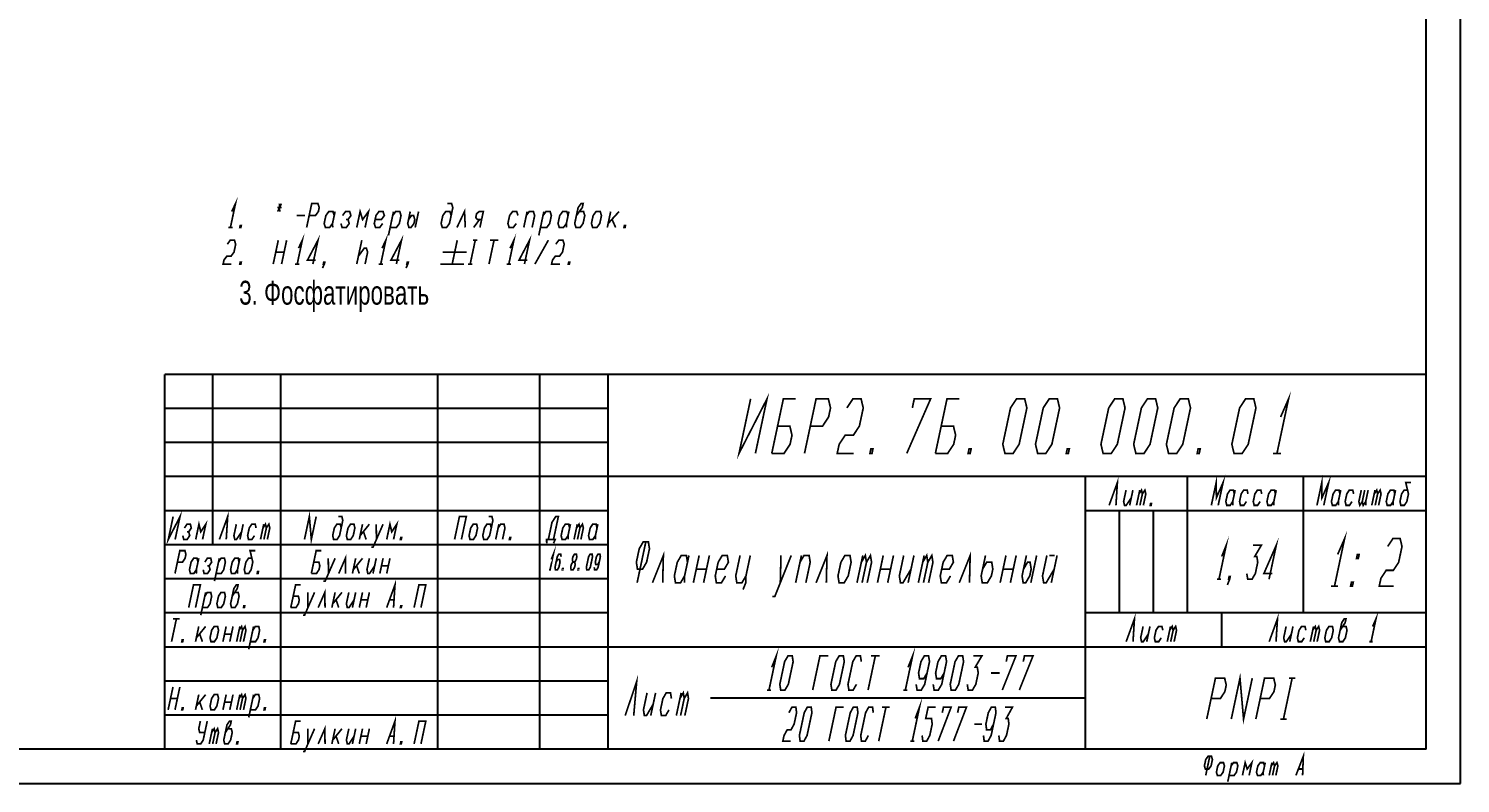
# Model space of a CAD drawing. Header units: millimetres. Extents: x 0 to 420, y 0 to 297.
# Drawn here: x 210 to 420, y 0 to 110.7 of the extents above; entities that cross this region are included whole.
import ezdxf

# ---------------------------------------------------------------- set-up
doc = ezdxf.new("R2010")
doc.units = ezdxf.units.MM
doc.header["$LTSCALE"] = 23.1
doc.layers.get('0').update_dxf_attribs({"linetype": 'CONTINUOUS'})
doc.styles.get("Standard").update_dxf_attribs({"font": 'txt', "width": 0.7})

msp = doc.modelspace()

# ---------------------------------------------------------------- linework, layer by layer
at = {"color": 7, "linetype": 'Continuous'}
for p, q in [((420, 0), (420, 297)), ((415, 5), (415, 292)), ((415, 60), (230, 60)), ((230, 5), (230, 60)), ((237, 35), (237, 60)), ((247, 5), (247, 60)), ((270, 5), (270, 60)), ((285, 5), (285, 60)), ((295, 5), (295, 60)), ((415, 5), (415, 60)), ((295, 55), (230, 55)), ((295, 50), (230, 50)), ((415, 45), (230, 45)), ((365, 5), (365, 45)), ((380, 25), (380, 45)), ((397, 25), (397, 45)), ((295, 40), (230, 40)), ((415, 40), (365, 40)), ((370, 25), (370, 40)), ((375, 25), (375, 40)), ((295, 35), (230, 35)), ((295, 30), (230, 30)), ((295, 25), (230, 25)), ((415, 25), (365, 25)), ((385, 20), (385, 25)), ((415, 20), (230, 20)), ((295, 15), (230, 15)), ((365, 12.5), (310, 12.5)), ((295, 10), (230, 10)), ((415, 5), (20, 5)), ((415, 5), (230, 5)), ((0, 0), (420, 0))]:
    msp.add_line(p, q, dxfattribs=at)
at = {"color": 2, "linetype": 'Continuous', "const_width": 0.25}
for points in [[(239.7862903, 83.8837152), (240.3405139, 85.050379), (239.5965674, 81.5503876)], [(246.4946521, 84.4670471), (247.1071436, 84.4670471)], [(247.0780225, 85.050379), (246.5237988, 83.8837152)], [(246.7717639, 85.050379), (246.8300317, 83.8837152)], [(250.7747095, 81.5503876), (251.518656, 85.050379), (252.437406, 85.050379), (252.6196436, 84.4670471), (252.4956738, 83.8837152), (252.0654199, 83.3003833), (251.1466699, 83.3003833)], [(254.8216699, 83.3003833), (254.6394067, 83.8837152), (254.0269153, 83.8837152), (253.5966614, 83.3003833), (253.3486963, 82.1337195), (253.5309595, 81.5503876), (254.1434509, 81.5503876), (254.5736792, 82.1337195)], [(254.9456653, 83.8837152), (254.5736792, 82.1337195), (254.6028259, 81.5503876)], [(255.7986877, 82.1337195), (255.9809509, 81.5503876), (256.5934424, 81.5503876), (257.0236963, 82.1337195), (256.8414331, 82.7170514), (257.2716614, 83.3003833), (257.0894238, 83.8837152), (256.4769067, 83.8837152), (256.0466785, 83.3003833)], [(258.1247095, 81.5503876), (258.6206653, 83.8837152), (258.9851917, 82.7170514), (259.8456738, 83.8837152), (259.3496924, 81.5503876)], [(260.8226917, 82.7170514), (261.7414417, 82.7170514), (262.1716699, 83.3003833), (261.9894067, 83.8837152), (261.3769153, 83.8837152), (260.9466614, 83.3003833), (260.6986963, 82.1337195), (260.8809595, 81.5503876), (261.4934509, 81.5503876), (261.9236792, 82.1337195)], [(262.7767273, 80.3837109), (263.5206738, 83.8837152)], [(263.0246924, 81.5503876), (263.9434424, 81.5503876), (264.3736963, 82.1337195), (264.6216614, 83.3003833), (264.4394238, 83.8837152), (263.8269067, 83.8837152), (263.3966785, 83.3003833)], [(265.9706653, 83.8837152), (265.5986792, 82.1337195), (265.7809424, 81.5503876), (266.0872009, 81.5503876), (266.5174292, 82.1337195), (266.6414246, 82.7170514), (266.4591614, 83.3003833), (266.1529285, 83.3003833), (265.7226746, 82.7170514)], [(267.1956738, 83.8837152), (266.6996924, 81.5503876)], [(271.9716614, 83.3003833), (271.7894238, 83.8837152), (271.1769067, 83.8837152), (270.7466785, 83.3003833), (270.4986877, 82.1337195), (270.6809509, 81.5503876), (271.2934424, 81.5503876), (271.7236963, 82.1337195), (272.2196521, 84.4670471), (272.0373889, 85.050379), (271.4248975, 85.050379)], [(272.8247095, 81.5503876), (273.9331567, 83.8837152), (274.0496924, 81.5503876)], [(276.1934509, 81.5503876), (276.6894067, 83.8837152), (276.0769153, 83.8837152), (275.7086719, 83.5920428), (275.5846765, 83.0087109), (275.8289246, 82.7170514), (276.4414417, 82.7170514)], [(281.7716785, 83.3003833), (281.5894153, 83.8837152), (280.9769238, 83.8837152), (280.5466699, 83.3003833), (280.2986792, 82.1337195), (280.4809424, 81.5503876), (281.0934595, 81.5503876), (281.5236877, 82.1337195)], [(282.6247009, 81.5503876), (283.1206567, 83.8837152)], [(282.9966614, 83.3003833), (283.4269153, 83.8837152), (284.0394067, 83.8837152), (284.2216699, 83.3003833), (283.8497095, 81.5503876)], [(284.8267273, 80.3837109), (285.5706738, 83.8837152)], [(285.0746924, 81.5503876), (285.9934424, 81.5503876), (286.4236963, 82.1337195), (286.6716614, 83.3003833), (286.4894238, 83.8837152), (285.8769067, 83.8837152), (285.4466785, 83.3003833)], [(289.1216785, 83.3003833), (288.9394153, 83.8837152), (288.3269238, 83.8837152), (287.8966699, 83.3003833), (287.6486792, 82.1337195), (287.8309424, 81.5503876), (288.4434595, 81.5503876), (288.8736877, 82.1337195)], [(289.2456738, 83.8837152), (288.8736877, 82.1337195), (288.9028345, 81.5503876)], [(290.3466614, 83.3003833), (291.2071436, 84.4670471), (291.3311389, 85.050379), (291.024906, 85.050379), (290.5946521, 84.4670471), (290.0986963, 82.1337195), (290.2809595, 81.5503876), (290.8934509, 81.5503876), (291.3236792, 82.1337195), (291.5716699, 83.3003833), (291.3894067, 83.8837152), (290.7769153, 83.8837152)], [(292.5486877, 82.1337195), (292.7309509, 81.5503876), (293.3434424, 81.5503876), (293.7736963, 82.1337195), (294.0216614, 83.3003833), (293.8394238, 83.8837152), (293.2269067, 83.8837152), (292.7966785, 83.3003833), (292.5486877, 82.1337195)], [(295.3706653, 83.8837152), (294.8747095, 81.5503876)], [(294.9986792, 82.1337195), (296.5956738, 83.8837152)], [(241.1278345, 81.5503876), (240.9746924, 81.5503876), (241.0367029, 81.8420471), (241.1898193, 81.8420471), (241.1278345, 81.5503876)], [(249.3091699, 83.3003833), (250.5341785, 83.3003833)], [(256.5351746, 82.7170514), (256.8414331, 82.7170514)], [(275.2747009, 81.5503876), (276.1351831, 82.7170514)], [(295.5820496, 82.7170514), (296.0996924, 81.5503876)], [(297.4778174, 81.5503876), (297.3247009, 81.5503876), (297.3866858, 81.8420471), (297.5398279, 81.8420471), (297.4778174, 81.5503876)], [(239.1446521, 79.0997552), (239.574906, 79.6831), (240.1873975, 79.6831), (240.3696606, 79.0997552), (240.1216699, 77.9330914), (239.6914417, 77.3497595), (239.0789246, 77.3497595), (238.6486963, 76.7664276), (238.5247009, 76.1830957), (239.7497095, 76.1830957)], [(239.2903345, 81.5503876), (239.9028259, 81.5503876)], [(245.8747009, 76.1830957), (246.6186475, 79.6831)], [(247.843656, 79.6831), (247.0997095, 76.1830957)], [(249.5862817, 78.5164297), (250.140531, 79.6831), (249.3965845, 76.1830957)], [(251.6934595, 76.1830957), (252.437406, 79.6831), (250.8986792, 76.7664276), (252.1236877, 76.7664276)], [(258.868656, 79.6831), (258.1247095, 76.1830957)], [(261.8362903, 78.5164297), (262.3905139, 79.6831), (261.6465674, 76.1830957)], [(263.9434424, 76.1830957), (264.6873889, 79.6831), (263.1486877, 76.7664276), (264.3736963, 76.7664276)], [(272.8686475, 79.6831), (272.1247009, 76.1830957)], [(275.5082336, 79.6831), (274.7642871, 76.1830957)], [(275.2019751, 79.6831), (275.8144922, 79.6831)], [(278.2644836, 79.6831), (277.5205371, 76.1830957)], [(277.6519922, 79.6831), (278.8769751, 79.6831)], [(280.6196265, 78.5164297), (281.1738501, 79.6831), (280.4299036, 76.1830957)], [(282.7267786, 76.1830957), (283.4707251, 79.6831), (281.9320239, 76.7664276), (283.1570325, 76.7664276)], [(284.25802, 76.1830957), (286.2269751, 79.6831)], [(287.3279883, 79.0997552), (287.7582422, 79.6831), (288.3707336, 79.6831), (288.5529968, 79.0997552), (288.3050061, 77.9330914), (287.8747522, 77.3497595), (287.2622607, 77.3497595), (286.8320325, 76.7664276), (286.7080371, 76.1830957), (287.93302, 76.1830957)], [(246.2466614, 77.9330914), (247.4716699, 77.9330914)], [(258.3726746, 77.3497595), (259.2331567, 78.5164297), (259.5394153, 78.5164297), (259.7216785, 77.9330914), (259.3496924, 76.1830957)], [(270.7466785, 77.9330914), (274.2466699, 77.9330914)], [(241.1278345, 76.1830957), (240.9746924, 76.1830957), (241.0367029, 76.4747617), (241.1898193, 76.4747617), (241.1278345, 76.1830957)], [(249.0903259, 76.1830957), (249.7028174, 76.1830957)], [(253.3778174, 76.1830957), (253.2247009, 76.1830957), (253.2866858, 76.4747617), (253.4398279, 76.4747617), (253.3778174, 76.1830957), (253.1007056, 75.5997638)], [(261.3403345, 76.1830957), (261.9528259, 76.1830957)], [(265.6278259, 76.1830957), (265.4747095, 76.1830957), (265.5366943, 76.4747617), (265.6898108, 76.4747617), (265.6278259, 76.1830957), (265.3507141, 75.5997638)], [(270.3746924, 76.1830957), (273.8747095, 76.1830957)], [(274.4580286, 76.1830957), (275.07052, 76.1830957)], [(280.123645, 76.1830957), (280.7361621, 76.1830957)], [(289.311145, 76.1830957), (289.1580286, 76.1830957), (289.2200391, 76.4747617), (289.3731555, 76.4747617), (289.311145, 76.1830957)], [(315.9004468, 56.4106357), (314.1999902, 48.4106406), (318.3004504, 56.4106357), (316.5999939, 48.4106406)], [(393.6336438, 53.7439728), (394.8004614, 56.4106357), (393.1000049, 48.4106406)], [(318.9999976, 48.4106406), (320.7004541, 56.4106357), (322.5004504, 56.4106357)], [(323.8000049, 48.4106406), (325.5004614, 56.4106357), (327.3004578, 56.4106357), (327.6170471, 55.0773074), (327.3336292, 53.7439728), (326.4502295, 52.4106381), (324.6502332, 52.4106381)], [(330.0170508, 55.0773074), (330.9004504, 56.4106357), (332.1004651, 56.4106357), (332.4170544, 55.0773074), (331.8502185, 52.4106381), (330.9668188, 51.0773035), (329.7668298, 51.0773035), (328.8834045, 49.7439688), (328.6000122, 48.4106406), (330.9999902, 48.4106406)], [(338.8000085, 48.4106406), (342.3004614, 56.4106357), (339.9004578, 56.4106357), (339.6170398, 55.0773074)], [(343.0000085, 48.4106406), (344.7004651, 56.4106357), (346.5004614, 56.4106357)], [(353.2000049, 48.4106406), (352.8834155, 49.7439688), (354.0170361, 55.0773074), (354.9004614, 56.4106357), (356.1004504, 56.4106357), (356.4170398, 55.0773074), (355.2834192, 49.7439688), (354.3999939, 48.4106406), (353.2000049, 48.4106406)], [(358.0000122, 48.4106406), (357.6833972, 49.7439688), (358.8170435, 55.0773074), (359.7004431, 56.4106357), (360.9004578, 56.4106357), (361.2170471, 55.0773074), (360.0834009, 49.7439688), (359.2000012, 48.4106406), (358.0000122, 48.4106406)], [(367.6000012, 48.4106406), (367.2834119, 49.7439688), (368.4170325, 55.0773074), (369.3004578, 56.4106357), (370.5004468, 56.4106357), (370.8170361, 55.0773074), (369.6834155, 49.7439688), (368.7999902, 48.4106406), (367.6000012, 48.4106406)], [(372.4000085, 48.4106406), (372.0834192, 49.7439688), (373.2170398, 55.0773074), (374.1004651, 56.4106357), (375.3004541, 56.4106357), (375.6170435, 55.0773074), (374.4833972, 49.7439688), (373.5999976, 48.4106406), (372.4000085, 48.4106406)], [(377.1999902, 48.4106406), (376.8834009, 49.7439688), (378.0170471, 55.0773074), (378.9004468, 56.4106357), (380.1004614, 56.4106357), (380.4170508, 55.0773074), (379.2834045, 49.7439688), (378.4000049, 48.4106406), (377.1999902, 48.4106406)], [(386.8000049, 48.4106406), (386.4834155, 49.7439688), (387.6170361, 55.0773074), (388.5004614, 56.4106357), (389.7004504, 56.4106357), (390.0170398, 55.0773074), (388.8834192, 49.7439688), (387.9999939, 48.4106406), (386.8000049, 48.4106406)], [(318.9999976, 48.4106406), (320.7999939, 48.4106406), (321.6834192, 49.7439688), (321.9668115, 51.0773035), (321.6502222, 52.4106381), (319.8502258, 52.4106381)], [(343.0000085, 48.4106406), (344.8000049, 48.4106406), (345.6834045, 49.7439688), (345.9668225, 51.0773035), (345.6502332, 52.4106381), (343.8502368, 52.4106381)], [(333.6999976, 48.4106406), (333.3999939, 48.4106406), (333.5417029, 49.0773047), (333.8417065, 49.0773047), (333.6999976, 48.4106406)], [(348.0999939, 48.4106406), (347.7999902, 48.4106406), (347.9416992, 49.0773047), (348.2417029, 49.0773047), (348.0999939, 48.4106406)], [(362.4999902, 48.4106406), (362.2000122, 48.4106406), (362.3416956, 49.0773047), (362.6416992, 49.0773047), (362.4999902, 48.4106406)], [(381.6999939, 48.4106406), (381.3999902, 48.4106406), (381.5416992, 49.0773047), (381.8417029, 49.0773047), (381.6999939, 48.4106406)], [(392.4999976, 48.4106406), (393.7000122, 48.4106406)], [(368.4799915, 40.787579), (369.6945667, 44.1375815), (369.4850024, 40.787579)], [(383.4749963, 40.787579), (384.1870532, 44.1375815), (384.2148669, 41.9042487), (385.1920642, 44.1375815), (384.4800073, 40.787579)], [(398.9650085, 40.787579), (399.6770654, 44.1375815), (399.7048535, 41.9042487), (400.6820764, 44.1375815), (399.9699939, 40.787579)], [(412.2534558, 43.0209119), (411.7509631, 43.0209119), (411.3810278, 42.4625803), (411.1436755, 41.3459106), (411.2762585, 40.787579), (411.7787512, 40.787579), (412.1486865, 41.3459106), (412.3860388, 42.4625803), (411.9883154, 44.1375815), (412.7420544, 44.1375815)], [(370.964718, 43.0209119), (370.6086768, 41.3459106), (370.7412598, 40.787579), (370.9925061, 40.787579), (371.7323511, 41.9042487)], [(371.9697034, 43.0209119), (371.4949988, 40.787579)], [(372.5000098, 40.787579), (372.9747144, 43.0209119)], [(372.8560254, 42.4625803), (373.2259607, 43.0209119), (373.3585437, 42.4625803), (373.0025024, 40.787579)], [(373.3585437, 42.4625803), (373.7284534, 43.0209119), (373.8610364, 42.4625803), (373.5049951, 40.787579)], [(386.8460449, 42.4625803), (386.7134619, 43.0209119), (386.2109692, 43.0209119), (385.8410339, 42.4625803), (385.6036816, 41.3459106), (385.736239, 40.787579), (386.2387573, 40.787579), (386.608667, 41.3459106)], [(386.9647083, 43.0209119), (386.608667, 41.3459106), (386.615614, 40.787579)], [(388.8560413, 42.4625803), (388.7234583, 43.0209119), (388.2209656, 43.0209119), (387.8510303, 42.4625803), (387.613678, 41.3459106), (387.746261, 40.787579), (388.2487537, 40.787579), (388.618689, 41.3459106)], [(390.8660376, 42.4625803), (390.7334546, 43.0209119), (390.2309619, 43.0209119), (389.8610266, 42.4625803), (389.6236743, 41.3459106), (389.7562573, 40.787579), (390.25875, 40.787579), (390.6286853, 41.3459106)], [(392.8760339, 42.4625803), (392.7434509, 43.0209119), (392.2409583, 43.0209119), (391.8710229, 42.4625803), (391.6336707, 41.3459106), (391.7662537, 40.787579), (392.2687463, 40.787579), (392.6386816, 41.3459106)], [(392.9946973, 43.0209119), (392.6386816, 41.3459106), (392.6456287, 40.787579)], [(402.3360315, 42.4625803), (402.2034485, 43.0209119), (401.7009558, 43.0209119), (401.3310205, 42.4625803), (401.0936682, 41.3459106), (401.2262512, 40.787579), (401.7287439, 40.787579), (402.0986792, 41.3459106)], [(402.4547205, 43.0209119), (402.0986792, 41.3459106), (402.1056262, 40.787579)], [(404.3460278, 42.4625803), (404.2134705, 43.0209119), (403.7109521, 43.0209119), (403.3410425, 42.4625803), (403.1036902, 41.3459106), (403.2362476, 40.787579), (403.7387402, 40.787579), (404.1086755, 41.3459106)], [(405.4697021, 43.0209119), (405.1136865, 41.3459106), (405.2462439, 40.787579), (405.6161792, 41.3459106), (405.7487622, 40.787579), (406.1186719, 41.3459106), (406.4747131, 43.0209119)], [(405.9722205, 43.0209119), (405.6161792, 41.3459106)], [(407.0049939, 40.787579), (407.4796985, 43.0209119)], [(407.3610352, 42.4625803), (407.7309705, 43.0209119), (407.8635278, 42.4625803), (407.5075122, 40.787579)], [(407.8635278, 42.4625803), (408.2334631, 43.0209119), (408.3660205, 42.4625803), (408.0100049, 40.787579)], [(410.3760425, 42.4625803), (410.2434595, 43.0209119), (409.7409668, 43.0209119), (409.3710315, 42.4625803), (409.1336792, 41.3459106), (409.2662622, 40.787579), (409.7687549, 40.787579), (410.1386902, 41.3459106)], [(410.4947058, 43.0209119), (410.1386902, 41.3459106), (410.1456372, 40.787579)], [(231.1970544, 39.1375781), (230.4849976, 35.7875821), (232.2020654, 39.1375781), (231.4900085, 35.7875821)], [(237.9799878, 35.7875821), (239.194563, 39.1375781), (238.9849988, 35.7875821)], [(250.4599915, 35.7875821), (251.172074, 39.1375781), (251.4650024, 35.7875821), (252.1770593, 39.1375781)], [(374.6356165, 40.787579), (374.5100061, 40.787579), (374.5693506, 41.066748), (374.6949609, 41.066748), (374.6356165, 40.787579)], [(406.1186719, 41.3459106), (406.1256189, 40.787579)], [(232.6136829, 36.3459137), (232.7462402, 35.7875821), (233.2487585, 35.7875821), (233.6186682, 36.3459137), (233.4861108, 36.9042453), (233.8560205, 37.4625769), (233.7234631, 38.0209149), (233.2209705, 38.0209149), (232.8510352, 37.4625769)], [(234.5049902, 35.7875821), (234.9797205, 38.0209149), (235.2448608, 36.9042453), (235.9847058, 38.0209149), (235.5100012, 35.7875821)], [(240.4647144, 38.0209149), (240.1086731, 36.3459137), (240.2412561, 35.7875821), (240.4925024, 35.7875821), (241.2323474, 36.9042453)], [(241.4696997, 38.0209149), (240.9949951, 35.7875821)], [(243.3610327, 37.4625769), (243.2284497, 38.0209149), (242.725957, 38.0209149), (242.3560217, 37.4625769), (242.1186694, 36.3459137), (242.2512524, 35.7875821), (242.7537451, 35.7875821), (243.1236804, 36.3459137)], [(244.0100024, 35.7875821), (244.484707, 38.0209149)], [(244.3660437, 37.4625769), (244.7359534, 38.0209149), (244.8685364, 37.4625769), (244.5124951, 35.7875821)], [(244.8685364, 37.4625769), (245.2384717, 38.0209149), (245.3710291, 37.4625769), (245.0149878, 35.7875821)], [(255.8410364, 37.4625769), (255.7084534, 38.0209149), (255.2059607, 38.0209149), (254.8360254, 37.4625769), (254.5986731, 36.3459137), (254.7312561, 35.7875821), (255.2337488, 35.7875821), (255.6036841, 36.3459137), (256.0783887, 38.5792465), (255.9458057, 39.1375781), (255.443313, 39.1375781)], [(256.6086694, 36.3459137), (256.7412524, 35.7875821), (257.2437451, 35.7875821), (257.6136804, 36.3459137), (257.8510327, 37.4625769), (257.7184497, 38.0209149), (257.215957, 38.0209149), (256.8460217, 37.4625769), (256.6086694, 36.3459137)], [(258.974707, 38.0209149), (258.5000024, 35.7875821)], [(258.6186658, 36.3459137), (259.979718, 38.0209149)], [(260.2726465, 34.6709125), (260.5238928, 34.6709125), (261.9897144, 38.0209149)], [(260.9847034, 38.0209149), (261.0124915, 35.7875821)], [(262.5199951, 35.7875821), (262.9946997, 38.0209149), (263.2598657, 36.9042453), (263.9997107, 38.0209149), (263.5250061, 35.7875821)], [(272.475, 35.7875821), (273.1870569, 39.1375781), (274.1920679, 39.1375781), (273.480011, 35.7875821)], [(274.6036853, 36.3459137), (274.7362427, 35.7875821), (275.238761, 35.7875821), (275.6086707, 36.3459137), (275.8460229, 37.4625769), (275.7134656, 38.0209149), (275.2109473, 38.0209149), (274.8410376, 37.4625769), (274.6036853, 36.3459137)], [(277.8560449, 37.4625769), (277.7234619, 38.0209149), (277.2209692, 38.0209149), (276.8510339, 37.4625769), (276.6136816, 36.3459137), (276.746239, 35.7875821), (277.2487573, 35.7875821), (277.618667, 36.3459137), (278.0933972, 38.5792465), (277.9608142, 39.1375781), (277.4583215, 39.1375781)], [(278.504989, 35.7875821), (278.9797192, 38.0209149)], [(278.8610303, 37.4625769), (279.2309656, 38.0209149), (279.7334583, 38.0209149), (279.8660413, 37.4625769), (279.51, 35.7875821)], [(286.2312561, 35.7875821), (286.7653052, 38.3000775), (287.3201953, 39.1375781), (287.697052, 39.1375781), (286.9849951, 35.7875821)], [(289.3510327, 37.4625769), (289.2184497, 38.0209149), (288.715957, 38.0209149), (288.3460217, 37.4625769), (288.1086694, 36.3459137), (288.2412524, 35.7875821), (288.7437451, 35.7875821), (289.1136804, 36.3459137)], [(289.4697217, 38.0209149), (289.1136804, 36.3459137), (289.1206274, 35.7875821)], [(290.0000024, 35.7875821), (290.474707, 38.0209149)], [(290.3560437, 37.4625769), (290.7259534, 38.0209149), (290.8585364, 37.4625769), (290.5024951, 35.7875821)], [(290.8585364, 37.4625769), (291.2284717, 38.0209149), (291.3610291, 37.4625769), (291.0049878, 35.7875821)], [(293.3710254, 37.4625769), (293.238468, 38.0209149), (292.7359497, 38.0209149), (292.36604, 37.4625769), (292.1286877, 36.3459137), (292.2612451, 35.7875821), (292.7637378, 35.7875821), (293.1336731, 36.3459137)], [(293.4897144, 38.0209149), (293.1336731, 36.3459137), (293.1406201, 35.7875821)], [(233.2348645, 36.9042453), (233.4861108, 36.9042453)], [(259.1142371, 36.9042453), (259.5049878, 35.7875821)], [(264.6556274, 35.7875821), (264.5299915, 35.7875821), (264.5893359, 36.0667447), (264.7149719, 36.0667447), (264.6556274, 35.7875821)], [(280.6406213, 35.7875821), (280.515011, 35.7875821), (280.5743298, 36.0667447), (280.6999658, 36.0667447), (280.6406213, 35.7875821)], [(285.9869568, 35.2292441), (285.9800098, 35.7875821), (287.2362415, 35.7875821), (286.9919421, 35.2292441)], [(384.9897803, 33.2774835), (385.6565405, 34.944147), (384.5937488, 29.9441501)], [(391.9374939, 29.9441501), (393.0002856, 34.944147), (391.1771411, 30.777485), (392.4271179, 30.777485)], [(402.0044202, 33.5884717), (403.0254016, 35.9218057), (401.5375085, 28.92181)], [(409.3399109, 34.7551419), (410.1129016, 35.9218057), (411.1629016, 35.9218057), (411.4399109, 34.7551419), (410.9439551, 32.4218079), (410.1709644, 31.255144), (409.1209644, 31.255144), (408.3479736, 30.0884738), (408.1000085, 28.92181), (410.2000085, 28.92181)], [(231.464989, 30.7875787), (232.1770715, 34.1375812), (232.9308105, 34.1375812), (233.0633936, 33.5792432), (232.9447046, 33.0209116), (232.5747949, 32.46258), (231.8210303, 32.46258)], [(242.7434656, 33.0209116), (242.2409473, 33.0209116), (241.8710376, 32.46258), (241.6336853, 31.3459103), (241.7662427, 30.7875787), (242.268761, 30.7875787), (242.6386707, 31.3459103), (242.8760229, 32.46258), (242.4783252, 34.1375812), (243.2320642, 34.1375812)], [(251.4650024, 30.7875787), (252.1770593, 34.1375812), (252.930824, 34.1375812)], [(255.4849951, 30.7875787), (256.462218, 33.0209116), (256.4900061, 30.7875787)], [(286.6603052, 32.8576437), (286.9669995, 33.6243091), (286.4781189, 31.3243066)], [(288.1073877, 33.2409732), (288.0451208, 33.6243091), (287.757627, 33.6243091), (287.5323999, 33.2409732), (287.2064795, 31.7076425), (287.2687463, 31.3243066), (287.5562402, 31.3243066), (287.7814673, 31.7076425), (287.9444275, 32.4743079), (287.8821606, 32.8576437), (287.5946667, 32.8576437), (287.3694397, 32.4743079)], [(290.1006958, 32.4743079), (290.3259229, 32.8576437), (290.4073901, 33.2409732), (290.3451233, 33.6243091), (290.0576294, 33.6243091), (289.8324023, 33.2409732), (289.7509094, 32.8576437), (289.8132019, 32.4743079)], [(291.8687512, 31.3243066), (291.8064844, 31.7076425), (292.1324048, 33.2409732), (292.3576318, 33.6243091), (292.6451257, 33.6243091), (292.7073926, 33.2409732), (292.3814722, 31.7076425), (292.1562451, 31.3243066), (291.8687512, 31.3243066)], [(292.9564856, 31.7076425), (293.0187524, 31.3243066), (293.3062463, 31.3243066), (293.5314734, 31.7076425), (293.8573938, 33.2409732), (293.795127, 33.6243091), (293.5076331, 33.6243091), (293.282406, 33.2409732), (293.1194458, 32.4743079), (293.1817126, 32.090972), (293.4692065, 32.090972), (293.6944336, 32.4743079)], [(300.5253296, 35.4329764), (300.1503442, 35.4329764), (299.5627954, 34.432977), (299.1376685, 32.4329782), (299.300116, 31.4329788), (300.0501123, 31.4329788), (300.6376611, 32.4329782), (301.0627881, 34.432977), (300.9003406, 35.4329764), (300.5253296, 35.4329764), (299.25, 29.43298)], [(301.499989, 29.43298), (303.1002136, 33.4329776), (303.0000073, 29.43298)], [(325.5, 29.43298), (327.1002246, 33.4329776), (326.9999927, 29.43298)], [(332.1376611, 32.4329782), (332.7252356, 33.4329776), (332.8876575, 32.4329782), (332.2499927, 29.43298)], [(332.8876575, 32.4329782), (333.4752319, 33.4329776), (333.6376794, 32.4329782), (332.999989, 29.43298)], [(341.1376685, 32.4329782), (341.7252173, 33.4329776), (341.8876648, 32.4329782), (341.25, 29.43298)], [(341.8876648, 32.4329782), (342.4752136, 33.4329776), (342.6376611, 32.4329782), (341.9999963, 29.43298)], [(346.5, 29.43298), (348.1002246, 33.4329776), (347.9999927, 29.43298)], [(389.5627917, 34.944147), (390.8127942, 34.944147), (389.8335205, 33.2774835), (390.1460339, 33.2774835), (390.2813855, 32.4441486), (389.9271387, 30.777485), (389.437489, 29.9441501), (388.8124878, 29.9441501), (388.6771362, 30.777485)], [(405.0304504, 33.0051398), (404.7679504, 33.0051398), (404.8919202, 33.5884717), (405.1544202, 33.5884717), (405.0304504, 33.0051398)], [(234.8360376, 32.46258), (234.7034546, 33.0209116), (234.2009619, 33.0209116), (233.8310266, 32.46258), (233.5936743, 31.3459103), (233.7262573, 30.7875787), (234.22875, 30.7875787), (234.5986853, 31.3459103)], [(234.9547009, 33.0209116), (234.5986853, 31.3459103), (234.6056323, 30.7875787)], [(235.6036707, 31.3459103), (235.7362537, 30.7875787), (236.2387463, 30.7875787), (236.6086816, 31.3459103), (236.4760986, 31.9042484), (236.8460339, 32.46258), (236.7134509, 33.0209116), (236.2109583, 33.0209116), (235.8410229, 32.46258)], [(236.2248523, 31.9042484), (236.4760986, 31.9042484)], [(237.2576514, 29.6709155), (237.9697083, 33.0209116)], [(237.4950037, 30.7875787), (238.2487427, 30.7875787), (238.618678, 31.3459103), (238.8560303, 32.46258), (238.7234473, 33.0209116), (238.2209546, 33.0209116), (237.8510449, 32.46258)], [(240.8660266, 32.46258), (240.7334692, 33.0209116), (240.2309509, 33.0209116), (239.8610413, 32.46258), (239.623689, 31.3459103), (239.7562463, 30.7875787), (240.258739, 30.7875787), (240.6286743, 31.3459103)], [(240.9847156, 33.0209116), (240.6286743, 31.3459103), (240.6356213, 30.7875787)], [(251.4650024, 30.7875787), (252.2187415, 30.7875787), (252.5886768, 31.3459103), (252.7073657, 31.9042484), (252.5747827, 32.46258), (251.8210437, 32.46258)], [(253.2376465, 29.6709155), (253.4888928, 29.6709155), (254.9547144, 33.0209116)], [(253.9497034, 33.0209116), (253.9774915, 30.7875787)], [(257.9697217, 33.0209116), (257.4949915, 30.7875787)], [(257.6136804, 31.3459103), (258.974707, 33.0209116)], [(258.1092261, 31.9042484), (258.5000024, 30.7875787)], [(259.979718, 33.0209116), (259.6236768, 31.3459103), (259.7562598, 30.7875787), (260.0075061, 30.7875787), (260.7473511, 31.9042484)], [(260.9847034, 33.0209116), (260.5099988, 30.7875787)], [(261.5150098, 30.7875787), (261.9897144, 33.0209116)], [(261.7523621, 31.9042484), (262.7573474, 31.9042484)], [(262.9946997, 33.0209116), (262.5199951, 30.7875787)], [(288.3468677, 31.3243066), (288.2749878, 31.3243066), (288.3157471, 31.5159778), (288.387627, 31.5159778), (288.3468677, 31.3243066)], [(289.5687488, 31.3243066), (289.8562427, 31.3243066), (290.0814697, 31.7076425), (290.1629626, 32.090972), (290.1006958, 32.4743079), (289.8132019, 32.4743079), (289.5879492, 32.090972), (289.5064819, 31.7076425), (289.5687488, 31.3243066)], [(290.6468701, 31.3243066), (290.5749902, 31.3243066), (290.6157495, 31.5159778), (290.6876038, 31.5159778), (290.6468701, 31.3243066)], [(306.6376575, 32.4329782), (306.4752356, 33.4329776), (305.7252136, 33.4329776), (305.1376648, 32.4329782), (304.7125635, 30.4329794), (304.875011, 29.43298), (305.6250073, 29.43298), (306.2125562, 30.4329794)], [(306.8502209, 33.4329776), (306.2125562, 30.4329794), (306.187511, 29.43298)], [(307.500011, 29.43298), (308.3502136, 33.4329776)], [(307.9251123, 31.4329788), (309.425105, 31.4329788)], [(309.8502319, 33.4329776), (309.0000037, 29.43298)], [(310.9251233, 31.4329788), (312.050105, 31.4329788), (312.6376794, 32.4329782), (312.4752319, 33.4329776), (311.7252356, 33.4329776), (311.1376611, 32.4329782), (310.7125598, 30.4329794), (310.8750073, 29.43298), (311.6250037, 29.43298), (312.2125525, 30.4329794)], [(314.3502356, 33.4329776), (313.7125452, 30.4329794), (313.8749927, 29.43298), (314.624989, 29.43298), (315.2125635, 30.4329794), (315.1874927, 29.43298), (314.7874365, 28.4329807)], [(315.8502283, 33.4329776), (315.2125635, 30.4329794)], [(319.0748767, 27.4329813), (319.4498877, 27.4329813), (321.8502246, 33.4329776)], [(320.3502319, 33.4329776), (320.25, 29.43298)], [(322.499989, 29.43298), (323.3502173, 33.4329776)], [(323.1376794, 32.4329782), (323.7252283, 33.4329776), (324.4752246, 33.4329776), (324.6376721, 32.4329782), (324.0000073, 29.43298)], [(328.7125488, 30.4329794), (328.8749963, 29.43298), (329.6249927, 29.43298), (330.2125671, 30.4329794), (330.6376685, 32.4329782), (330.4752209, 33.4329776), (329.7252246, 33.4329776), (329.1376758, 32.4329782), (328.7125488, 30.4329794)], [(331.4999963, 29.43298), (332.3502246, 33.4329776)], [(334.5000073, 29.43298), (335.3502356, 33.4329776)], [(334.9251086, 31.4329788), (336.4251013, 31.4329788)], [(336.8502283, 33.4329776), (336, 29.43298)], [(338.3502209, 33.4329776), (337.7125562, 30.4329794), (337.8750037, 29.43298), (338.249989, 29.43298), (339.4251123, 31.4329788)], [(339.8502136, 33.4329776), (339.000011, 29.43298)], [(340.5000037, 29.43298), (341.3502319, 33.4329776)], [(343.925116, 31.4329788), (345.0501233, 31.4329788), (345.6376721, 32.4329782), (345.4752246, 33.4329776), (344.7252283, 33.4329776), (344.1376794, 32.4329782), (343.7125525, 30.4329794), (343.875, 29.43298), (344.6249963, 29.43298), (345.2125452, 30.4329794)], [(350.3502136, 33.4329776), (349.7125488, 30.4329794), (349.8749963, 29.43298), (350.6249927, 29.43298), (351.2125671, 30.4329794), (351.425105, 31.4329788), (351.2626575, 32.4329782), (350.5126611, 32.4329782), (349.9251123, 31.4329788)], [(352.4999963, 29.43298), (353.3502246, 33.4329776)], [(352.9251233, 31.4329788), (354.425116, 31.4329788)], [(354.8502173, 33.4329776), (353.999989, 29.43298)], [(356.3502356, 33.4329776), (355.7125452, 30.4329794), (355.8749927, 29.43298), (356.2500037, 29.43298), (356.8375525, 30.4329794), (357.050116, 31.4329788), (356.8876685, 32.4329782), (356.5126575, 32.4329782), (355.9251086, 31.4329788)], [(357.8502283, 33.4329776), (357, 29.43298)], [(359.3502209, 33.4329776), (358.7125562, 30.4329794), (358.8750037, 29.43298), (359.249989, 29.43298), (360.4251123, 31.4329788)], [(359.7252319, 33.4329776), (360.4752283, 33.4329776)], [(360.8502136, 33.4329776), (360.000011, 29.43298)], [(243.6506287, 30.7875787), (243.5249927, 30.7875787), (243.5843372, 31.0667477), (243.7099731, 31.0667477), (243.6506287, 30.7875787)], [(262.5199951, 25.7875818), (263.7345703, 29.1375778), (263.5250061, 25.7875818)], [(286.3343848, 31.3243066), (286.6218787, 31.3243066)], [(384.281261, 29.9441501), (384.9062622, 29.9441501)], [(386.156239, 29.9441501), (385.9999951, 29.9441501), (386.0885632, 30.3608176), (386.2448071, 30.3608176), (386.156239, 29.9441501), (385.8228589, 29.1108151)], [(404.1625085, 28.92181), (403.9000085, 28.92181), (404.0240039, 29.5051419), (404.2865039, 29.5051419), (404.1625085, 28.92181)], [(233.475011, 25.7875818), (234.1870679, 29.1375778), (235.1920532, 29.1375778), (234.4799963, 25.7875818)], [(235.247655, 24.6709122), (235.9597119, 28.0209146)], [(235.4850073, 25.7875818), (236.2387463, 25.7875818), (236.6086816, 26.3459134), (236.8460339, 27.4625766), (236.7134509, 28.0209146), (236.2109583, 28.0209146), (235.8410229, 27.4625766)], [(237.613667, 26.3459134), (237.74625, 25.7875818), (238.2487427, 25.7875818), (238.618678, 26.3459134), (238.8560303, 27.4625766), (238.7234473, 28.0209146), (238.2209546, 28.0209146), (237.8510449, 27.4625766), (237.613667, 26.3459134)], [(239.8610413, 27.4625766), (240.6008862, 28.5792462), (240.7195752, 29.1375778), (240.4683032, 29.1375778), (240.0983936, 28.5792462), (239.623689, 26.3459134), (239.7562463, 25.7875818), (240.258739, 25.7875818), (240.6286743, 26.3459134), (240.8660266, 27.4625766), (240.7334692, 28.0209146), (240.2309509, 28.0209146)], [(248.4499951, 25.7875818), (249.162052, 29.1375778), (249.9158167, 29.1375778)], [(248.4499951, 25.7875818), (249.2037598, 25.7875818), (249.5736694, 26.3459134), (249.6923584, 26.904245), (249.5597754, 27.4625766), (248.8060364, 27.4625766)], [(250.2226392, 24.6709122), (250.4738855, 24.6709122), (251.939707, 28.0209146)], [(250.9347217, 28.0209146), (250.9625098, 25.7875818)], [(252.4699878, 25.7875818), (253.4472107, 28.0209146), (253.4749988, 25.7875818)], [(254.9547144, 28.0209146), (254.4800098, 25.7875818)], [(254.5986731, 26.3459134), (255.9596997, 28.0209146)], [(256.9647107, 28.0209146), (256.6086694, 26.3459134), (256.7412524, 25.7875818), (256.9924988, 25.7875818), (257.7323437, 26.904245)], [(257.9697217, 28.0209146), (257.4949915, 25.7875818)], [(258.5000024, 25.7875818), (258.974707, 28.0209146)], [(259.979718, 28.0209146), (259.5049878, 25.7875818)], [(266.5399878, 25.7875818), (267.2520703, 29.1375778), (268.2570557, 29.1375778), (267.5449988, 25.7875818)], [(401.0125085, 28.92181), (402.0625085, 28.92181)], [(241.6406323, 25.7875818), (241.5149963, 25.7875818), (241.5743408, 26.0667444), (241.6999512, 26.0667444), (241.6406323, 25.7875818)], [(255.0942188, 26.904245), (255.4849951, 25.7875818)], [(258.7373547, 26.904245), (259.7423657, 26.904245)], [(263.0085937, 26.904245), (263.5111121, 26.904245)], [(264.6556274, 25.7875818), (264.5299915, 25.7875818), (264.5893359, 26.0667444), (264.7149719, 26.0667444), (264.6556274, 25.7875818)], [(407.1328345, 23.0209113), (407.6214331, 24.1375809), (406.9093762, 20.7875784)], [(231.6745532, 24.1375809), (230.9624963, 20.7875784)], [(231.1720605, 24.1375809), (232.1770715, 24.1375809)], [(234.9547009, 23.0209113), (234.4799963, 20.7875784)], [(234.5986853, 21.3459132), (235.9597119, 23.0209113)], [(236.6086816, 21.3459132), (236.741239, 20.7875784), (237.2437573, 20.7875784), (237.613667, 21.3459132), (237.8510449, 22.4625797), (237.7184619, 23.0209113), (237.2159692, 23.0209113), (236.8460339, 22.4625797), (236.6086816, 21.3459132)], [(238.499989, 20.7875784), (238.9747192, 23.0209113)], [(239.9797046, 23.0209113), (239.505, 20.7875784)], [(240.510011, 20.7875784), (240.9847156, 23.0209113)], [(240.8660266, 22.4625797), (241.2359619, 23.0209113), (241.3685449, 22.4625797), (241.0125037, 20.7875784)], [(241.3685449, 22.4625797), (241.7384546, 23.0209113), (241.8710376, 22.4625797), (241.5149963, 20.7875784)], [(242.282655, 19.670912), (242.9947119, 23.0209113)], [(242.5200073, 20.7875784), (243.2737463, 20.7875784), (243.6436816, 21.3459132), (243.8810339, 22.4625797), (243.7484509, 23.0209113), (243.2459583, 23.0209113), (242.8760229, 22.4625797)], [(370.9799963, 20.7875784), (372.1945715, 24.1375809), (371.9850073, 20.7875784)], [(373.4646973, 23.0209113), (373.1086816, 21.3459132), (373.241239, 20.7875784), (373.492511, 20.7875784), (374.232356, 21.9042448)], [(374.4697083, 23.0209113), (373.9950037, 20.7875784)], [(376.3610413, 22.4625797), (376.2284583, 23.0209113), (375.7259656, 23.0209113), (375.3560303, 22.4625797), (375.118678, 21.3459132), (375.251261, 20.7875784), (375.7537537, 20.7875784), (376.123689, 21.3459132)], [(377.010011, 20.7875784), (377.4847156, 23.0209113)], [(377.3660266, 22.4625797), (377.7359619, 23.0209113), (377.8685449, 22.4625797), (377.5125037, 20.7875784)], [(377.8685449, 22.4625797), (378.2384546, 23.0209113), (378.3710376, 22.4625797), (378.0149963, 20.7875784)], [(391.9600012, 20.7875784), (393.1745764, 24.1375809), (392.9650122, 20.7875784)], [(394.4447021, 23.0209113), (394.0886865, 21.3459132), (394.2212439, 20.7875784), (394.4724902, 20.7875784), (395.2123608, 21.9042448)], [(395.4497131, 23.0209113), (394.9750085, 20.7875784)], [(397.3410205, 22.4625797), (397.2084631, 23.0209113), (396.7059705, 23.0209113), (396.3360352, 22.4625797), (396.0986829, 21.3459132), (396.2312402, 20.7875784), (396.7337585, 20.7875784), (397.1036682, 21.3459132)], [(397.9899902, 20.7875784), (398.4647205, 23.0209113)], [(398.3460315, 22.4625797), (398.7159668, 23.0209113), (398.8485242, 22.4625797), (398.4925085, 20.7875784)], [(398.8485242, 22.4625797), (399.2184595, 23.0209113), (399.3510425, 22.4625797), (398.9950012, 20.7875784)], [(400.1186755, 21.3459132), (400.2512585, 20.7875784), (400.7537512, 20.7875784), (401.1236865, 21.3459132), (401.3610388, 22.4625797), (401.2284558, 23.0209113), (400.7259631, 23.0209113), (400.3560278, 22.4625797), (400.1186755, 21.3459132)], [(402.3660242, 22.4625797), (403.1058948, 23.5792461), (403.2245581, 24.1375809), (402.9733118, 24.1375809), (402.6033765, 23.5792461), (402.1286719, 21.3459132), (402.2612549, 20.7875784), (402.7637476, 20.7875784), (403.1336829, 21.3459132), (403.3710352, 22.4625797), (403.2384521, 23.0209113), (402.7359595, 23.0209113)], [(232.595636, 20.7875784), (232.47, 20.7875784), (232.5293445, 21.0667474), (232.6549548, 21.0667474), (232.595636, 20.7875784)], [(235.094231, 21.9042448), (235.4850073, 20.7875784)], [(238.7373669, 21.9042448), (239.7423523, 21.9042448)], [(244.655614, 20.7875784), (244.5300037, 20.7875784), (244.5893481, 21.0667474), (244.7149585, 21.0667474), (244.655614, 20.7875784)], [(318.9897693, 17.0274806), (319.6565295, 18.6941473), (318.5937378, 13.6941472)], [(338.9897827, 17.0274806), (339.656543, 18.6941473), (338.5937512, 13.6941472)], [(406.6581299, 20.7875784), (407.1606226, 20.7875784)], [(320.3124976, 13.6941472), (320.1771204, 14.5274821), (320.8856396, 17.8608156), (321.3752893, 18.6941473), (322.0002905, 18.6941473), (322.1356421, 17.8608156), (321.4271228, 14.5274821), (320.9374988, 13.6941472), (320.3124976, 13.6941472)], [(324.9999939, 13.6941472), (326.0627856, 18.6941473), (327.3127881, 18.6941473)], [(327.8125122, 13.6941472), (327.677135, 14.5274821), (328.3856543, 17.8608156), (328.8752783, 18.6941473), (329.5002795, 18.6941473), (329.6356567, 17.8608156), (328.9271375, 14.5274821), (328.4374878, 13.6941472), (327.8125122, 13.6941472)], [(332.1356616, 17.8608156), (332.0002844, 18.6941473), (331.3752832, 18.6941473), (330.8856592, 17.8608156), (330.1771399, 14.5274821), (330.3124915, 13.6941472), (330.9374927, 13.6941472), (331.4271423, 14.5274821)], [(334.1877759, 18.6941473), (333.1250098, 13.6941472)], [(333.5627747, 18.6941473), (334.8127771, 18.6941473)], [(340.1771338, 14.5274821), (340.312511, 13.6941472), (340.9375122, 13.6941472), (341.4271362, 14.5274821), (342.1356555, 17.8608156), (342.0002783, 18.6941473), (341.3752771, 18.6941473), (340.8856531, 17.8608156), (340.5313806, 16.1941489), (340.6667578, 15.3608139), (341.291759, 15.3608139), (341.7813831, 16.1941489)], [(342.6771387, 14.5274821), (342.8124902, 13.6941472), (343.4374915, 13.6941472), (343.9271411, 14.5274821), (344.6356604, 17.8608156), (344.5002832, 18.6941473), (343.875282, 18.6941473), (343.385658, 17.8608156), (343.0313855, 16.1941489), (343.1667627, 15.3608139), (343.7917639, 15.3608139), (344.2813879, 16.1941489)], [(345.3124951, 13.6941472), (345.1771179, 14.5274821), (345.8856628, 17.8608156), (346.3752869, 18.6941473), (347.0002881, 18.6941473), (347.1356396, 17.8608156), (346.4271204, 14.5274821), (345.9374963, 13.6941472), (345.3124951, 13.6941472)], [(348.5627783, 18.6941473), (349.8127808, 18.6941473), (348.8335327, 17.0274806), (349.1460205, 17.0274806), (349.2813977, 16.1941489), (348.9271252, 14.5274821), (348.4375012, 13.6941472), (347.8125, 13.6941472), (347.6771228, 14.5274821)], [(352.8125098, 13.6941472), (354.8127905, 18.6941473), (353.5627881, 18.6941473), (353.3856519, 17.8608156)], [(355.312489, 13.6941472), (357.3127954, 18.6941473), (356.062793, 18.6941473), (355.8856567, 17.8608156)], [(297.4999915, 9.9441495), (299.1877844, 14.9441496), (298.7499939, 9.9441495)], [(351.1564014, 16.1941489), (352.4064038, 16.1941489)], [(382.8000073, 9.4329794), (384.0753369, 15.432979), (385.4253406, 15.432979), (385.6627954, 14.4329796), (385.4502319, 13.432977), (384.7876758, 12.4329776), (383.4376721, 12.4329776)], [(386.4, 9.4329794), (387.6753296, 15.432979), (388.1999963, 9.4329794), (389.4753516, 15.432979)], [(389.9999927, 9.4329794), (391.2753479, 15.432979), (392.6253516, 15.432979), (392.8627808, 14.4329796), (392.6502173, 13.432977), (391.9876611, 12.4329776), (390.6376575, 12.4329776)], [(395.3253333, 15.432979), (394.0500037, 9.4329794)], [(394.8753406, 15.432979), (395.7753516, 15.432979)], [(230.4600037, 10.7875781), (231.1720605, 14.1375806)], [(232.1770715, 14.1375806), (231.464989, 10.7875781)], [(234.9547009, 13.0209142), (234.4799963, 10.7875781)], [(234.5986853, 11.3459129), (235.9597119, 13.0209142)], [(236.6086816, 11.3459129), (236.741239, 10.7875781), (237.2437573, 10.7875781), (237.613667, 11.3459129), (237.8510449, 12.4625793), (237.7184619, 13.0209142), (237.2159692, 13.0209142), (236.8460339, 12.4625793), (236.6086816, 11.3459129)], [(238.499989, 10.7875781), (238.9747192, 13.0209142)], [(239.9797046, 13.0209142), (239.505, 10.7875781)], [(240.510011, 10.7875781), (240.9847156, 13.0209142)], [(240.8660266, 12.4625793), (241.2359619, 13.0209142), (241.3685449, 12.4625793), (241.0125037, 10.7875781)], [(241.3685449, 12.4625793), (241.7384546, 13.0209142), (241.8710376, 12.4625793), (241.5149963, 10.7875781)], [(242.282655, 9.6709117), (242.9947119, 13.0209142)], [(242.5200073, 10.7875781), (243.2737463, 10.7875781), (243.6436816, 11.3459129), (243.8810339, 12.4625793), (243.7484509, 13.0209142), (243.2459583, 13.0209142), (242.8760229, 12.4625793)], [(300.7085156, 13.2774829), (300.1771326, 10.7774812), (300.3125098, 9.9441495), (300.6249976, 9.9441495), (301.6042712, 11.6108162)], [(301.9585181, 13.2774829), (301.2499988, 9.9441495)], [(304.2813867, 12.4441479), (304.1460095, 13.2774829), (303.5210339, 13.2774829), (303.0313843, 12.4441479), (302.6771375, 10.7774812), (302.812489, 9.9441495), (303.4374902, 9.9441495), (303.9271399, 10.7774812)], [(305.0000061, 9.9441495), (305.7085254, 13.2774829)], [(305.5313892, 12.4441479), (306.0210132, 13.2774829), (306.1563904, 12.4441479), (305.6250073, 9.9441495)], [(306.1563904, 12.4441479), (306.6460144, 13.2774829), (306.7813916, 12.4441479), (306.2500085, 9.9441495)], [(318.28125, 13.6941472), (318.9062512, 13.6941472)], [(338.2812378, 13.6941472), (338.906239, 13.6941472)], [(340.0366553, 9.527482), (340.6721667, 11.1941487), (339.609375, 6.1941486)], [(230.8160449, 12.4625793), (231.8210303, 12.4625793)], [(232.595636, 10.7875781), (232.47, 10.7875781), (232.5293445, 11.0667471), (232.6549548, 11.0667471), (232.595636, 10.7875781)], [(235.094231, 11.9042477), (235.4850073, 10.7875781)], [(238.7373669, 11.9042477), (239.7423523, 11.9042477)], [(244.655614, 10.7875781), (244.5300037, 10.7875781), (244.5893481, 11.0667471), (244.7149585, 11.0667471), (244.655614, 10.7875781)], [(321.5106409, 10.3608138), (321.9690417, 11.1941487), (322.5315454, 11.1941487), (322.6356482, 10.3608138), (322.2814014, 8.694147), (321.8230005, 7.8608153), (321.2605225, 7.8608153), (320.8021216, 7.0274803), (320.625011, 6.1941486), (321.7499927, 6.1941486)], [(323.156239, 6.1941486), (323.0521362, 7.0274803), (323.7606555, 10.3608138), (324.2190308, 11.1941487), (324.7815344, 11.1941487), (324.8856628, 10.3608138), (324.1771179, 7.0274803), (323.7187427, 6.1941486), (323.156239, 6.1941486)], [(327.3750037, 6.1941486), (328.4377954, 11.1941487), (329.5627771, 11.1941487)], [(329.9062573, 6.1941486), (329.8021289, 7.0274803), (330.5106482, 10.3608138), (330.9690234, 11.1941487), (331.5315271, 11.1941487), (331.6356555, 10.3608138), (330.9271362, 7.0274803), (330.468761, 6.1941486), (329.9062573, 6.1941486)], [(333.8856445, 10.3608138), (333.7815417, 11.1941487), (333.2190381, 11.1941487), (332.7606628, 10.3608138), (332.0521179, 7.0274803), (332.1562463, 6.1941486), (332.71875, 6.1941486), (333.1771252, 7.0274803)], [(335.7502917, 11.1941487), (334.6875, 6.1941486)], [(335.1877881, 11.1941487), (336.3127954, 11.1941487)], [(341.0521252, 7.0274803), (341.1562537, 6.1941486), (341.7187573, 6.1941486), (342.1771326, 7.0274803), (342.5313794, 8.694147), (342.4272766, 9.527482), (341.5835339, 9.527482), (341.9377808, 11.1941487), (343.0627881, 11.1941487)], [(343.4062427, 6.1941486), (345.3127771, 11.1941487), (344.1877954, 11.1941487), (344.0106592, 10.3608138)], [(345.6562573, 6.1941486), (347.5627917, 11.1941487), (346.4377844, 11.1941487), (346.2606482, 10.3608138)], [(350.0521326, 7.0274803), (350.156261, 6.1941486), (350.718739, 6.1941486), (351.1771399, 7.0274803), (351.8856592, 10.3608138), (351.7815308, 11.1941487), (351.2190271, 11.1941487), (350.7606519, 10.3608138), (350.4063794, 8.694147), (350.5105078, 7.8608153), (351.0730115, 7.8608153), (351.5313867, 8.694147)], [(353.1877771, 11.1941487), (354.3127844, 11.1941487), (353.3960339, 9.527482), (353.6772729, 9.527482), (353.7814014, 8.694147), (353.4271289, 7.0274803), (352.9687537, 6.1941486), (352.40625, 6.1941486), (352.3021216, 7.0274803)], [(234.5986853, 6.3459128), (234.7312427, 5.787578), (235.233761, 5.787578), (235.6036707, 6.3459128), (236.1970642, 9.1375804)], [(235.1920532, 9.1375804), (234.9547009, 8.020914), (235.0872839, 7.4625792), (235.8410229, 7.4625792)], [(238.8560303, 7.4625792), (239.5958752, 8.5792456), (239.7145642, 9.1375804), (239.4633179, 9.1375804), (239.0933826, 8.5792456), (238.618678, 6.3459128), (238.751261, 5.787578), (239.2537537, 5.787578), (239.623689, 6.3459128), (239.8610413, 7.4625792), (239.7284583, 8.020914), (239.2259656, 8.020914)], [(248.4499951, 5.787578), (249.162052, 9.1375804), (249.9158167, 9.1375804)], [(252.4699878, 5.787578), (253.4472107, 8.020914), (253.4749988, 5.787578)], [(262.5199951, 5.787578), (263.7345703, 9.1375804), (263.5250061, 5.787578)], [(266.5399878, 5.787578), (267.2520703, 9.1375804), (268.2570557, 9.1375804), (267.5449988, 5.787578)], [(348.718894, 8.694147), (349.8439014, 8.694147)], [(393.600011, 9.4329794), (394.4999963, 9.4329794)], [(236.4899927, 5.787578), (236.9646973, 8.020914)], [(236.8460339, 7.4625792), (237.2159692, 8.020914), (237.3485266, 7.4625792), (236.992511, 5.787578)], [(237.3485266, 7.4625792), (237.7184619, 8.020914), (237.8510449, 7.4625792), (237.4950037, 5.787578)], [(248.4499951, 5.787578), (249.2037598, 5.787578), (249.5736694, 6.3459128), (249.6923584, 6.9042476), (249.5597754, 7.4625792), (248.8060364, 7.4625792)], [(250.2226392, 4.6709116), (250.4738855, 4.6709116), (251.939707, 8.020914)], [(250.9347217, 8.020914), (250.9625098, 5.787578)], [(254.9547144, 8.020914), (254.4800098, 5.787578)], [(254.5986731, 6.3459128), (255.9596997, 8.020914)], [(255.0942188, 6.9042476), (255.4849951, 5.787578)], [(256.9647107, 8.020914), (256.6086694, 6.3459128), (256.7412524, 5.787578), (256.9924988, 5.787578), (257.7323437, 6.9042476)], [(257.9697217, 8.020914), (257.4949915, 5.787578)], [(258.5000024, 5.787578), (258.974707, 8.020914)], [(258.7373547, 6.9042476), (259.7423657, 6.9042476)], [(259.979718, 8.020914), (259.5049878, 5.787578)], [(263.0085937, 6.9042476), (263.5111121, 6.9042476)], [(339.328136, 6.1941486), (339.890614, 6.1941486)], [(240.6356213, 5.787578), (240.510011, 5.787578), (240.5693298, 6.066747), (240.6949658, 6.066747), (240.6356213, 5.787578)], [(264.6556274, 5.787578), (264.5299915, 5.787578), (264.5893359, 6.066747), (264.7149719, 6.066747), (264.6556274, 5.787578)], [(395.8799927, 1.1724678), (396.9651636, 3.9724667), (396.8600098, 1.1724678)], [(383.245155, 3.9724667), (383.0001636, 3.9724667), (382.6559656, 3.5057986), (382.4575781, 2.5724657), (382.6033887, 2.1058008), (383.0933972, 2.1058008), (383.4375696, 2.5724657), (383.635957, 3.5057986), (383.4901465, 3.9724667), (383.245155, 3.9724667), (382.6499927, 1.1724678)], [(384.2191992, 1.6391327), (384.3650098, 1.1724678), (384.8549927, 1.1724678), (385.1991907, 1.6391327), (385.3975781, 2.5724657), (385.2517676, 3.0391338), (384.7617847, 3.0391338), (384.4175867, 2.5724657), (384.2191992, 1.6391327)], [(385.8816138, 0.2391316), (386.4767761, 3.0391338)], [(386.0800012, 1.1724678), (386.8150012, 1.1724678), (387.1591992, 1.6391327), (387.3575867, 2.5724657), (387.2117761, 3.0391338), (386.7217676, 3.0391338), (386.3775696, 2.5724657)], [(388.0400098, 1.1724678), (388.4367847, 3.0391338), (388.7283801, 2.1058008), (389.4167761, 3.0391338), (389.0200012, 1.1724678)], [(391.2775781, 2.5724657), (391.1317676, 3.0391338), (390.6417847, 3.0391338), (390.2975867, 2.5724657), (390.0991992, 1.6391327), (390.2450098, 1.1724678), (390.7349927, 1.1724678), (391.0791907, 1.6391327)], [(391.3767847, 3.0391338), (391.0791907, 1.6391327), (391.1024927, 1.1724678)], [(391.9600012, 1.1724678), (392.3567761, 3.0391338)], [(392.2575696, 2.5724657), (392.6017676, 3.0391338), (392.7475781, 2.5724657), (392.4500098, 1.1724678)], [(392.7475781, 2.5724657), (393.0917761, 3.0391338), (393.2375867, 2.5724657), (392.9399927, 1.1724678)], [(396.3233972, 2.1058008), (396.8133801, 2.1058008)]]:
    msp.add_lwpolyline(points, dxfattribs=at)

# ---------------------------------------------------------------- texts
at = {"insert": (240.8890243, 73.7301837), "char_height": 3.5, "width": 64.147937711, "attachment_point": 1}
msp.add_mtext('3. Фосфатировать', dxfattribs=at)

doc.saveas('drawing.dxf')
